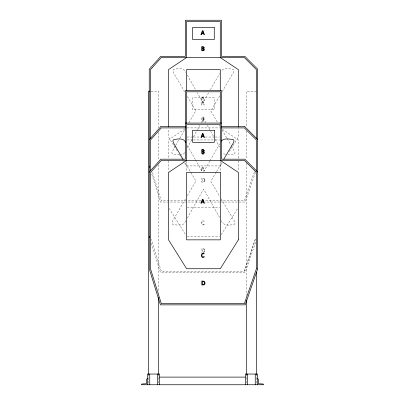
<?xml version="1.0" encoding="UTF-8"?>
<svg xmlns="http://www.w3.org/2000/svg" width="405" height="405" viewBox="0 0 405 405"><rect width="100%" height="100%" fill="white"/><g stroke="black" fill="none" stroke-linecap="round" stroke-linejoin="round"><path stroke-width="0.3" stroke-dasharray="2.02 1.52" d="M254.355 171.841L244.357 200.834L204.712 200.834M255.368 172.601L245.217 202.039L205.006 202.039M244.357 271.168L255.58 238.621L244.372 271.168L161.291 271.168L151.394 239.264M255.58 242.342L245.217 272.373L160.405 272.373L151.298 243.025M187.368 147.678L191.95 139.487M193.479 136.753L197.144 130.197M197.453 129.651L199.898 125.282M201.422 122.548L203.563 118.721L205.725 122.548M185.865 220.745L184.017 223.884C180.503 225.641 175.947 225.22 172.277 224.147L171.847 222.801L172.869 220.497L185.799 198.369M187.388 218.011L203.583 189.054L219.637 217.465M208.55 92.897L202.971 102.607L197.336 92.73M210.408 89.657L219.707 73.467M203.614 171.862L209.81 161.069M210.119 160.527L219.728 143.8M175.37 145.846L171.826 152.467L172.252 153.814L174.196 154.472L180.519 154.553M175.684 145.309L179.466 138.829M179.785 138.292L184.827 129.656M188.927 122.639L195.868 110.762L187.216 96.066M187.373 195.671L195.888 181.096L184.999 162.587M219.667 95.899L210.797 111.026L217.571 122.442M222.198 91.576L232.966 73.204L233.984 70.87L233.69 69.488C229.893 68.723 224.097 67.362 221.257 70.774M216.199 172.176L210.818 181.359L219.849 196.577M216.518 171.634L221.899 162.445M222.284 162.714L220.279 165.923L186.568 165.923L183.561 161.104M229.306 151.475L238.337 137.027L238.337 128.836M221.282 234.647L237.335 208.965M184.619 152.599L183.992 153.551L182.944 154.178L181.065 154.538M185.024 128.937L168.515 139.943L168.515 158.213M204.014 154.376L202.971 154.654L201.928 154.351M203.34 252.604L204.657 251.804L204.834 249.637L203.821 248.594L201.953 248.452L201.953 252.639M151.09 91.191L158.542 91.191L158.542 127.884M256.395 91.191L246.458 91.191L246.458 127.251M187.196 127.904L219.657 127.904M187.196 137.027L192.81 137.027M193.438 137.027L200.303 137.027M205.294 137.027L214.66 137.027M215.283 137.027L219.657 137.027M187.196 139.943L192.815 139.943M193.438 139.943L214.665 139.943M215.288 139.943L220.279 139.943M200.936 200.834L161.286 200.834L152.32 171.943M200.607 202.039L160.4 202.039L151.293 172.692M187.196 207.36L219.657 207.36M187.196 236.252L219.657 236.252M227.65 154.578L232.966 154.472L234.708 153.814L235.037 152.467L231.437 145.815M225.448 154.376L223.428 153.586L222.704 152.599M222.345 129.281L238.337 139.943L238.337 158.213M177.208 150.938L168.51 137.027L168.51 128.836M179.547 154.685L181.885 158.431M169.184 208.428L185.905 235.183M219.181 125.16L219.829 126.249M222.087 130.051L226.921 138.206M227.245 138.748L231.113 145.273M221.135 198.754L234.034 220.497L235.057 222.801L234.728 224.147C230.141 225.524 222.674 226.309 221.181 220.198M184.655 91.712L173.765 73.204L172.844 70.87L173.274 69.523C177.304 68.501 184.088 67.21 185.753 72.419M187.323 75.163L195.458 89.434M187.343 145.496L195.164 159.216M195.478 159.767L202.363 171.841M207.269 125.282L210.357 130.744M210.661 131.291L213.749 136.753M215.293 139.487L219.616 147.136M256.395 374.048L256.395 384.75M246.458 131.048L246.458 158.887M246.458 163.311L246.458 295.544M246.458 374.048L246.458 384.122M238.337 160.734L238.337 170.814M220.279 161.362L220.279 171.447M186.573 161.362L186.573 171.447M168.515 160.734L168.515 171.447M158.542 132.314L158.542 160.152M158.542 164.577L158.542 292.38M158.542 374.048L158.542 384.122M148.605 374.048L148.605 384.122M204.231 224.345C200.429 227.605 200.546 218.148 204.216 221.343C200.996 219.91 201.022 225.813 204.231 224.345M204.378 180.174L204.171 181.202A1.119 1.119 0 0 1 203.553 181.739L202.303 181.84L202.303 178.585L203.578 178.701A1.215 1.215 0 0 1 204.186 179.268L204.378 180.174M204.383 250.508L204.176 251.53A1.119 1.119 0 0 1 203.553 252.072L202.303 252.173L202.303 248.913L203.578 249.035A1.215 1.215 0 0 1 204.191 249.601L204.383 250.508M204.965 180.154L204.824 181.101L204.12 182.007L201.761 182.189L201.811 178.17L204.166 178.433L204.965 180.154M204.15 118.007L204.115 118.29A0.886 0.886 0 0 1 203.594 118.898L204.353 119.541L204.226 120.599L203.376 121.1L201.72 121.085L201.72 116.999L203.649 117.106L204.15 118.007M203.578 118.063L203.189 118.7L202.211 118.756L202.211 117.399L203.168 117.445L203.578 118.063M203.831 119.966L203.35 120.629L202.211 120.675L202.211 119.202L203.31 119.252L203.831 119.966M200.991 100.258L201.493 100.41L201.847 99.387L203.533 99.387L203.907 100.42L204.434 100.435L202.976 96.4L202.353 96.491L200.991 100.258M200.996 104.844L201.493 104.996L201.852 103.974L203.538 103.974L203.912 105.006L204.439 105.022L202.976 100.987L202.353 101.078L200.996 104.844M200.996 170.591L201.493 170.743L201.852 169.72L203.538 169.72L203.912 170.753L204.439 170.768L202.976 166.728L202.353 166.819L200.996 170.591M202.682 96.937L201.984 98.957L203.396 98.957L202.687 96.937M202.687 101.523L201.984 103.543L203.396 103.543L202.687 101.523M202.687 167.265L201.984 169.29L203.396 169.29L202.687 167.265M214.26 97.807L192.593 97.807L192.593 109.846L214.26 109.846L214.26 97.807"/><path stroke-width="0.61" d="M223.803 159.206L232.986 143.537L234.004 141.203L233.705 139.821C229.913 139.057 224.117 137.695 221.277 141.102M149.268 139.609L160.765 126.699M149.283 172.095L160.78 159.19L185.394 159.19L185.369 90.583L221.5 90.583L221.51 159.19L244.883 159.19L257.626 171.933M149.845 91.191L148.605 91.191L148.605 374.625M185.384 123.074L221.51 123.074M160.755 126.699L185.384 126.699M221.484 126.699L244.868 126.699M185.966 127.904L161.306 127.904L150.473 140.064L150.473 170.869M221.53 127.904L244.372 127.904L256.411 139.943L256.411 171.416M257.6 139.441L244.858 126.699M149.253 236.434L149.637 237.634M159.691 377.106L245.308 377.106M147.455 378.634L146.691 379.146L146.468 383.758L141.856 383.986L141.34 384.75L263.66 384.75L263.144 383.986L258.532 383.758L258.309 379.146L257.545 378.634M183.075 159.322L173.791 143.537L172.869 141.203L173.294 139.852C177.324 138.829 184.108 137.538 185.779 142.752M149.248 166.106L149.622 167.3M257.545 384.75L257.545 374.048L245.308 374.048L245.308 384.75M256.395 138.854L256.395 69.609L244.357 57.571L161.286 57.571L150.452 69.731L150.452 138.89M256.395 272.135L256.395 374.625M255.251 374.048L255.251 384.75M247.602 374.048L247.602 384.75M246.458 299.973L246.458 374.625M238.337 126.947L238.337 69.609L220.279 57.571L220.279 21.455L186.568 21.455L186.568 57.571L168.51 69.609L168.51 126.947M220.279 91.034L220.279 69.609L186.568 69.609L186.568 91.034M220.295 123.545L220.295 91.788L186.589 91.788L186.589 123.545M159.691 384.75L159.691 374.048L147.455 374.048L147.455 384.75M158.542 297.442L158.542 374.625M157.398 374.048L157.398 384.75M149.749 374.048L149.749 384.75M204.262 256.836C200.455 260.096 200.571 250.639 204.242 253.834C201.022 252.401 201.047 258.299 204.262 256.836M204.409 282.999L204.201 284.021A1.119 1.119 0 0 1 203.578 284.563L202.333 284.664L202.333 281.404L203.604 281.526A1.215 1.215 0 0 1 204.216 282.093L204.409 282.999M204.996 282.974L204.854 283.925L204.15 284.831L201.791 285.009L201.842 280.994L204.191 281.252L204.996 282.974M204.145 47.674L204.11 47.957A0.886 0.886 0 0 1 203.594 48.565L204.348 49.213L204.221 50.266L203.371 50.767L201.72 50.752L201.72 46.666L203.644 46.778L204.145 47.674M204.176 150.498L204.14 150.781A0.886 0.886 0 0 1 203.619 151.384L204.378 152.032L204.252 153.09L203.401 153.591L201.751 153.576L201.751 149.491L203.674 149.597L204.176 150.498M203.573 47.729L203.189 48.367L202.206 48.423L202.206 47.071L203.163 47.117L203.573 47.729M203.604 150.554L203.219 151.192L202.237 151.247L202.237 149.89L203.194 149.936L203.604 150.554M203.826 49.633L203.345 50.296L202.206 50.341L202.206 48.868L203.305 48.919L203.826 49.633M203.857 152.457L203.376 153.12L202.237 153.166L202.237 151.693L203.335 151.738L203.857 152.457M200.991 34.511L201.493 34.663L201.847 33.64L203.533 33.64L203.907 34.678L204.434 34.693L202.976 30.653L202.353 30.745L200.991 34.511M201.022 137.335L201.518 137.487L201.877 136.465L203.563 136.465L203.938 137.498L204.464 137.513L203.001 133.478L202.384 133.569L201.022 137.335M201.022 203.082L201.518 203.234L201.877 202.206L203.563 202.206L203.938 203.244L204.464 203.259L203.001 199.219L202.384 199.311L201.022 203.082M202.682 31.19L201.984 33.21L203.396 33.21L202.687 31.19M202.713 134.014L202.014 136.034L203.421 136.034L202.713 134.014M202.713 199.756L202.014 201.781L203.421 201.781L202.713 199.756M256.421 268.743L244.382 303.659L161.322 303.659L150.483 268.743L150.483 172.555L161.322 160.395L244.382 160.395L256.421 172.434L256.421 268.743M257.626 268.945L245.227 304.859L160.421 304.859L149.268 268.925L149.248 69.275L160.75 56.366L185.363 56.366L185.363 20.25L221.484 20.25L221.484 56.366L244.853 56.366L257.6 69.113L257.626 268.945M238.363 239.851L220.305 268.743L186.599 268.743L168.541 239.851L168.541 172.434L186.599 160.395L186.599 124.274L220.305 124.274L220.305 160.395L238.363 172.434L238.363 239.851M214.26 27.474L192.588 27.474L192.588 39.513L214.26 39.513L214.26 27.474M214.285 130.294L192.618 130.294L192.618 142.332L214.285 142.332L214.285 130.294M220.305 172.434L186.599 172.434L186.599 239.851L220.305 239.851L220.305 172.434"/></g></svg>
